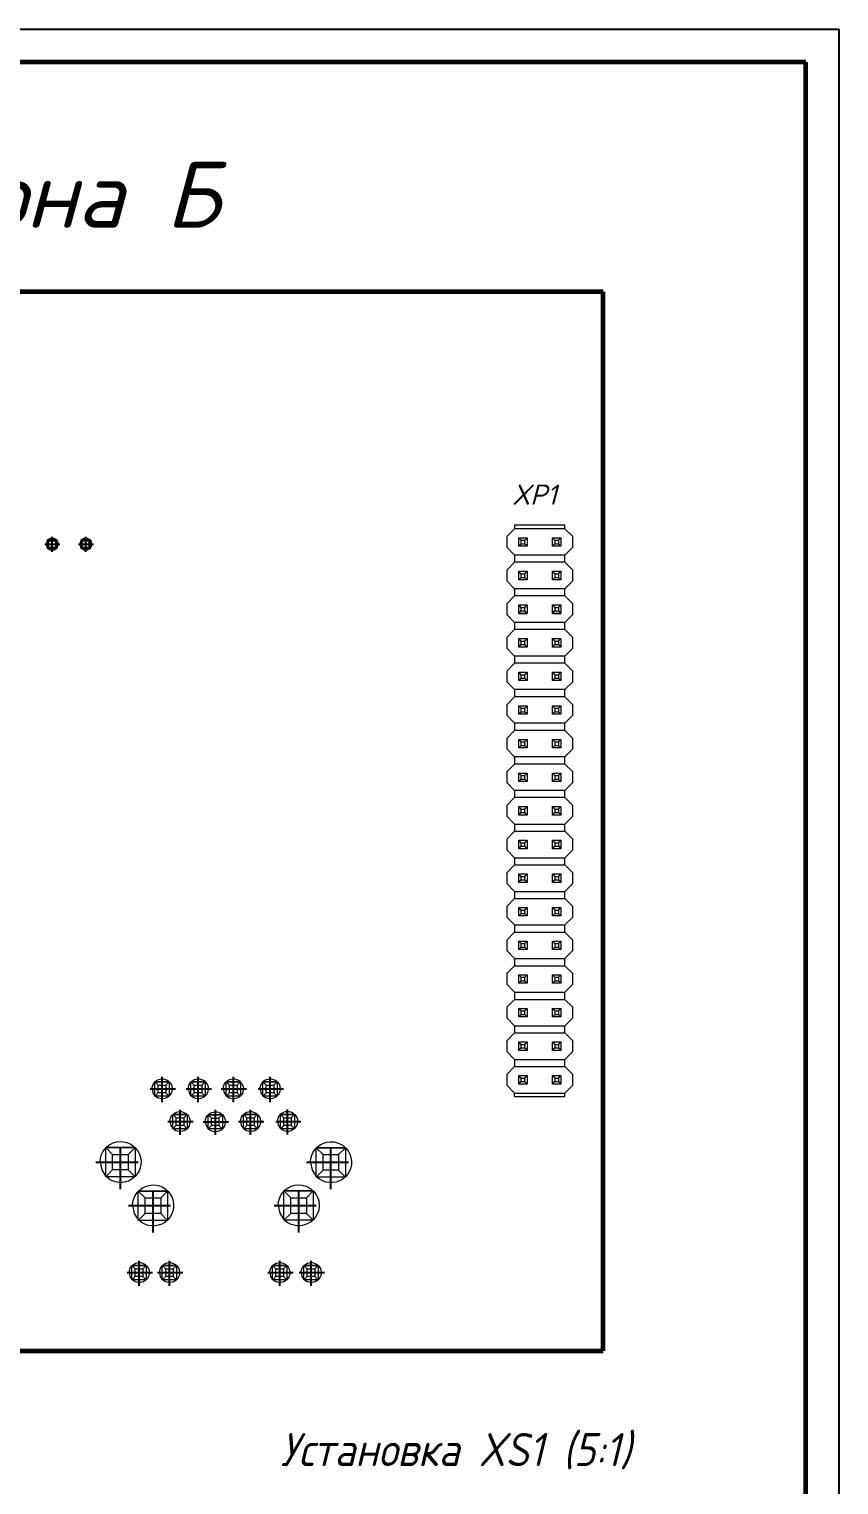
# Model space of a CAD drawing. Header units: millimetres. Extents: x 143 to 740, y 82 to 502.
# Drawn here: x 617.1 to 739.5, y 282.1 to 502 of the extents above; entities that cross this region are included whole.
import ezdxf

# ---------------------------------------------------------------- set-up
doc = ezdxf.new("R2010")
doc.units = ezdxf.units.MM
doc.header["$LTSCALE"] = 0.5
doc.linetypes.add('штрихпунктирная2', pattern=[12.7, 6.35, -3.175, 0, -3.175])
doc.layers.get('0').update_dxf_attribs({"lineweight": 60})
doc.layers.get('Defpoints').update_dxf_attribs({"color": 5})
doc.layers.add('TOP', color=1, linetype='Continuous', lineweight=60)
doc.layers.add('Осевая', color=7, linetype='штрихпунктирная2')
doc.styles.add('MyStyle', font='isocpeur.ttf', dxfattribs={"oblique": 15})
doc.styles.get("Standard").update_dxf_attribs({"font": 'isocpeui.ttf', "width": 0.9})

# ---------------------------------------------------------------- blocks, each defined once
blk = doc.blocks.new('CON__HR911105A_4')
at = {"color": 7, "linetype": 'Continuous', "lineweight": 15}
for p, q in [((-1.25, 5.54), (-1, 5.29)), ((-1.25, 5.54), (-1.25, 4.46)), ((-0.17, 5.54), (-1.25, 5.54)), ((-0.17, 5.54), (-0.43, 5.29)), ((-0.17, 4.46), (-0.17, 5.54)), ((1.04, 5.54), (1.3, 5.29)), ((1.04, 5.54), (1.04, 4.46)), ((2.12, 5.54), (1.04, 5.54)), ((2.12, 5.54), (1.87, 5.29)), ((2.12, 4.46), (2.12, 5.54)), ((9.38, 5.54), (9.63, 5.29)), ((9.38, 5.54), (9.38, 4.46)), ((10.45, 5.54), (9.38, 5.54)), ((10.45, 5.54), (10.2, 5.29)), ((10.45, 4.46), (10.45, 5.54)), ((11.74, 5.54), (11.99, 5.29)), ((11.74, 5.54), (11.74, 4.46)), ((12.82, 5.54), (11.74, 5.54)), ((12.82, 5.54), (12.57, 5.29)), ((12.82, 4.46), (12.82, 5.54)), ((-1, 4.72), (-1.25, 4.46)), ((-1.25, 4.46), (-0.17, 4.46)), ((-0.17, 4.46), (-1.25, 4.46)), ((-1, 5.29), (-1, 4.72)), ((-0.43, 5.29), (-1, 5.29)), ((-1, 4.72), (-0.43, 4.72)), ((-0.43, 4.72), (-0.43, 5.29)), ((-0.43, 4.72), (-0.17, 4.46)), ((1.3, 4.72), (1.04, 4.46)), ((1.04, 4.46), (2.12, 4.46)), ((2.12, 4.46), (1.05, 4.46)), ((1.3, 5.29), (1.3, 4.72)), ((1.87, 5.29), (1.3, 5.29)), ((1.3, 4.72), (1.87, 4.72)), ((1.87, 4.72), (1.87, 5.29)), ((1.87, 4.72), (2.12, 4.46)), ((9.63, 4.72), (9.38, 4.46)), ((9.38, 4.46), (10.45, 4.46)), ((10.45, 4.46), (9.38, 4.46)), ((9.63, 5.29), (9.63, 4.72)), ((10.2, 5.29), (9.63, 5.29)), ((9.63, 4.72), (10.2, 4.72)), ((10.2, 4.72), (10.2, 5.29)), ((10.2, 4.72), (10.45, 4.46)), ((11.99, 4.72), (11.74, 4.46)), ((11.74, 4.46), (12.82, 4.46)), ((12.82, 4.46), (11.75, 4.46)), ((11.99, 5.29), (11.99, 4.72)), ((12.57, 5.29), (11.99, 5.29)), ((11.99, 4.72), (12.57, 4.72)), ((12.57, 4.72), (12.57, 5.29)), ((12.57, 4.72), (12.82, 4.46)), ((-0.78, 1.05), (-0.26, 0.53)), ((-0.78, 1.05), (-0.78, -1.16)), ((1.43, 1.05), (-0.78, 1.05)), ((-0.26, 0.53), (-0.26, -0.65)), ((0.92, 0.53), (-0.26, 0.53)), ((1.43, 1.05), (0.92, 0.53)), ((0.92, -0.65), (0.92, 0.53)), ((1.43, -1.16), (1.43, 1.05)), ((10.23, 1.03), (10.75, 0.52)), ((10.23, 1.03), (10.23, -1.18)), ((12.44, 1.03), (10.23, 1.03)), ((10.75, 0.52), (10.75, -0.66)), ((11.93, 0.52), (10.75, 0.52)), ((12.44, 1.03), (11.93, 0.52)), ((11.93, -0.66), (11.93, 0.52)), ((12.44, -1.18), (12.44, 1.03)), ((-0.26, -0.65), (-0.78, -1.16)), ((-0.26, -0.65), (0.92, -0.65)), ((0.92, -0.65), (1.43, -1.16)), ((10.75, -0.66), (10.23, -1.18)), ((10.75, -0.66), (11.93, -0.66)), ((11.93, -0.66), (12.44, -1.18)), ((-0.78, -1.16), (1.43, -1.16)), ((1.43, -1.16), (-0.77, -1.16)), ((10.23, -1.18), (12.44, -1.18)), ((12.44, -1.18), (10.24, -1.18)), ((-3.23, -2.24), (-2.71, -2.76)), ((-3.23, -2.24), (-3.23, -4.45)), ((-1.02, -2.24), (-3.23, -2.24)), ((-2.71, -2.76), (-2.71, -3.93)), ((-1.54, -2.76), (-2.71, -2.76)), ((-1.02, -2.24), (-1.54, -2.76)), ((-1.54, -3.93), (-1.54, -2.76)), ((-1.02, -4.45), (-1.02, -2.24)), ((12.67, -2.22), (13.19, -2.74)), ((12.67, -2.22), (12.67, -4.44)), ((14.88, -2.22), (12.67, -2.22)), ((13.19, -2.74), (13.19, -3.92)), ((14.36, -2.74), (13.19, -2.74)), ((14.88, -2.22), (14.36, -2.74)), ((14.36, -3.92), (14.36, -2.74)), ((14.88, -4.44), (14.88, -2.22)), ((-2.71, -3.93), (-3.23, -4.45)), ((-2.71, -3.93), (-1.54, -3.93)), ((-1.54, -3.93), (-1.02, -4.45)), ((13.19, -3.92), (12.67, -4.44)), ((13.19, -3.92), (14.36, -3.92)), ((14.36, -3.92), (14.88, -4.44)), ((-3.23, -4.45), (-1.02, -4.45)), ((-1.02, -4.45), (-3.22, -4.45)), ((12.67, -4.44), (14.88, -4.44)), ((14.88, -4.44), (12.68, -4.44)), ((1.83, -5.87), (2.08, -6.12)), ((1.83, -5.87), (1.83, -6.95)), ((2.91, -5.87), (1.83, -5.87)), ((2.08, -6.12), (2.08, -6.69)), ((2.66, -6.12), (2.08, -6.12)), ((2.91, -5.87), (2.66, -6.12)), ((2.66, -6.69), (2.66, -6.12)), ((2.91, -6.95), (2.91, -5.87)), ((4.5, -5.86), (4.75, -6.11)), ((4.5, -5.86), (4.5, -6.93)), ((5.58, -5.86), (4.5, -5.86)), ((4.75, -6.11), (4.75, -6.68)), ((5.32, -6.11), (4.75, -6.11)), ((5.58, -5.86), (5.32, -6.11)), ((5.32, -6.68), (5.32, -6.11)), ((5.58, -6.93), (5.58, -5.86)), ((7.17, -5.87), (7.42, -6.12)), ((7.17, -5.87), (7.17, -6.95)), ((8.24, -5.87), (7.17, -5.87)), ((7.42, -6.12), (7.42, -6.69)), ((7.99, -6.12), (7.42, -6.12)), ((8.24, -5.87), (7.99, -6.12)), ((7.99, -6.69), (7.99, -6.12)), ((8.24, -6.95), (8.24, -5.87)), ((9.97, -5.88), (10.22, -6.13)), ((9.97, -5.88), (9.97, -6.96)), ((11.04, -5.88), (9.97, -5.88)), ((10.22, -6.13), (10.22, -6.71)), ((10.79, -6.13), (10.22, -6.13)), ((11.04, -5.88), (10.79, -6.13)), ((10.79, -6.71), (10.79, -6.13)), ((11.04, -6.96), (11.04, -5.88)), ((2.08, -6.69), (1.83, -6.95)), ((1.83, -6.95), (2.91, -6.95)), ((2.91, -6.95), (1.84, -6.95)), ((2.08, -6.69), (2.66, -6.69)), ((2.66, -6.69), (2.91, -6.95)), ((4.75, -6.68), (4.5, -6.93)), ((4.5, -6.93), (5.58, -6.93)), ((5.58, -6.93), (4.51, -6.93)), ((4.75, -6.68), (5.32, -6.68)), ((5.32, -6.68), (5.58, -6.93)), ((7.42, -6.69), (7.17, -6.95)), ((7.17, -6.95), (8.24, -6.95)), ((8.24, -6.95), (7.17, -6.95)), ((7.42, -6.69), (7.99, -6.69)), ((7.99, -6.69), (8.24, -6.95)), ((10.22, -6.71), (9.97, -6.96)), ((9.97, -6.96), (11.04, -6.96)), ((11.04, -6.96), (9.97, -6.96)), ((10.22, -6.71), (10.79, -6.71)), ((10.79, -6.71), (11.04, -6.96)), ((0.48, -8.34), (0.73, -8.6)), ((0.48, -8.34), (0.48, -9.42)), ((1.56, -8.34), (0.48, -8.34)), ((0.73, -8.6), (0.73, -9.17)), ((1.31, -8.6), (0.73, -8.6)), ((1.56, -8.34), (1.31, -8.6)), ((1.31, -9.17), (1.31, -8.6)), ((1.56, -9.42), (1.56, -8.34)), ((3.21, -8.34), (3.46, -8.6)), ((3.21, -8.34), (3.21, -9.42)), ((4.29, -8.34), (3.21, -8.34)), ((3.46, -8.6), (3.46, -9.17)), ((4.03, -8.6), (3.46, -8.6)), ((4.29, -8.34), (4.03, -8.6)), ((4.03, -9.17), (4.03, -8.6)), ((4.29, -9.42), (4.29, -8.34)), ((5.86, -8.34), (6.12, -8.6)), ((5.86, -8.34), (5.86, -9.42)), ((6.94, -8.34), (5.86, -8.34)), ((6.12, -8.6), (6.12, -9.17)), ((6.69, -8.6), (6.12, -8.6)), ((6.94, -8.34), (6.69, -8.6)), ((6.69, -9.17), (6.69, -8.6)), ((6.94, -9.42), (6.94, -8.34)), ((8.64, -8.34), (8.89, -8.6)), ((8.64, -8.34), (8.64, -9.42)), ((9.72, -8.34), (8.64, -8.34)), ((8.89, -8.6), (8.89, -9.17)), ((9.46, -8.6), (8.89, -8.6)), ((9.72, -8.34), (9.46, -8.6)), ((9.46, -9.17), (9.46, -8.6)), ((9.72, -9.42), (9.72, -8.34)), ((0.73, -9.17), (0.48, -9.42)), ((0.48, -9.42), (1.56, -9.42)), ((1.56, -9.42), (0.49, -9.42)), ((0.73, -9.17), (1.31, -9.17)), ((1.31, -9.17), (1.56, -9.42)), ((3.46, -9.17), (3.21, -9.42)), ((3.21, -9.42), (4.29, -9.42)), ((4.29, -9.42), (3.21, -9.42)), ((3.46, -9.17), (4.03, -9.17)), ((4.03, -9.17), (4.29, -9.42)), ((6.12, -9.17), (5.86, -9.42)), ((5.86, -9.42), (6.94, -9.42)), ((6.94, -9.42), (5.87, -9.42)), ((6.12, -9.17), (6.69, -9.17)), ((6.69, -9.17), (6.94, -9.42)), ((8.89, -9.17), (8.64, -9.42)), ((8.64, -9.42), (9.72, -9.42)), ((9.72, -9.42), (8.65, -9.42)), ((8.89, -9.17), (9.46, -9.17)), ((9.46, -9.17), (9.72, -9.42))]:
    blk.add_line(p, q, dxfattribs=at)
at = {"color": 7, "linetype": 'Continuous', "lineweight": 15, "flags": 128}
for points in [[(-1.46, 4.99), (-1.4, 5.28), (-1.25, 5.52)], [(0.83, 4.99), (0.89, 5.28), (1.04, 5.52)], [(9.16, 4.99), (9.22, 5.28), (9.38, 5.52)], [(11.53, 4.99), (11.59, 5.28), (11.74, 5.52)], [(-1.21, -0.08), (-1.09, 0.52), (-0.78, 1)], [(9.8, -0.09), (9.92, 0.51), (10.23, 0.99)], [(-3.66, -3.36), (-3.54, -2.77), (-3.23, -2.28)], [(12.24, -3.35), (12.36, -2.75), (12.67, -2.27)], [(1.62, -6.42), (1.68, -6.13), (1.83, -5.89)], [(4.29, -6.4), (4.35, -6.11), (4.5, -5.88)], [(6.96, -6.42), (7.01, -6.13), (7.17, -5.89)], [(9.76, -6.43), (9.81, -6.14), (9.97, -5.9)], [(0.27, -8.89), (0.33, -8.6), (0.48, -8.37)], [(3, -8.89), (3.06, -8.6), (3.21, -8.37)], [(5.65, -8.89), (5.71, -8.6), (5.86, -8.37)], [(8.43, -8.89), (8.49, -8.6), (8.64, -8.37)]]:
    blk.add_lwpolyline(points, dxfattribs=at)
at = {"color": 7, "linetype": 'Continuous', "lineweight": 15}
for centre, radius in [((-0.7, 4.99), 0.757), ((1.59, 4.99), 0.757), ((9.92, 4.99), 0.757), ((12.29, 4.99), 0.757), ((0.35, -0.08), 1.55), ((11.35, -0.09), 1.55), ((-2.11, -3.36), 1.55), ((13.79, -3.35), 1.55), ((2.38, -6.42), 0.757), ((5.05, -6.4), 0.757), ((7.71, -6.42), 0.757), ((10.51, -6.43), 0.757), ((1.03, -8.89), 0.757), ((3.76, -8.89), 0.757), ((6.41, -8.89), 0.757), ((9.19, -8.89), 0.757)]:
    blk.add_arc(centre, radius, 180, 133.7447, dxfattribs=at)
at = {"layer": 'Осевая'}
for p, q in [((-0.7, 5.99), (-0.7, 4.1)), ((1.59, 5.99), (1.59, 4.1)), ((9.92, 5.99), (9.92, 4.1)), ((12.29, 5.99), (12.29, 4.1)), ((-1.61, 4.99), (0.3, 4.99)), ((0.68, 4.99), (2.59, 4.99)), ((9.02, 4.99), (10.92, 4.99)), ((11.38, 4.99), (13.29, 4.99)), ((0.35, 1.97), (0.35, -1.91)), ((11.35, 1.96), (11.35, -1.93)), ((-1.52, -0.08), (2.4, -0.08)), ((9.49, -0.09), (13.41, -0.09)), ((-2.11, -1.31), (-2.11, -5.2)), ((13.79, -1.3), (13.79, -5.19)), ((-3.97, -3.36), (-0.05, -3.36)), ((11.93, -3.35), (15.85, -3.35)), ((2.38, -5.42), (2.38, -7.31)), ((5.05, -5.41), (5.05, -7.3)), ((7.71, -5.42), (7.71, -7.31)), ((10.51, -5.43), (10.51, -7.32)), ((1.47, -6.42), (3.38, -6.42)), ((4.14, -6.4), (6.05, -6.4)), ((6.81, -6.42), (8.72, -6.42)), ((9.61, -6.43), (11.52, -6.43)), ((1.03, -7.89), (1.03, -9.79)), ((3.76, -7.89), (3.76, -9.79)), ((6.41, -7.89), (6.41, -9.79)), ((9.19, -7.89), (9.19, -9.79)), ((0.12, -8.89), (2.03, -8.89)), ((2.85, -8.89), (4.76, -8.89)), ((5.5, -8.89), (7.41, -8.89)), ((8.28, -8.89), (10.19, -8.89))]:
    blk.add_line(p, q, dxfattribs=at)

msp = doc.modelspace()

# ---------------------------------------------------------------- linework, layer by layer
for p, q in [((734.51, 497.05), (162.51, 497.05)), ((734.51, 87.05), (734.51, 497.05))]:
    msp.add_line(p, q)
at = {"color": 7, "linetype": 'Continuous'}
for p, q in [((703.9, 462.33), (503.9, 462.33)), ((703.9, 302.33), (703.9, 462.33)), ((503.9, 302.33), (703.9, 302.33))]:
    msp.add_line(p, q, dxfattribs=at)
at = {"color": 7, "linetype": 'Continuous', "lineweight": 15}
for p, q in [((690.5, 427.09), (690.5, 426.55)), ((698.1, 427.09), (690.5, 427.09)), ((698.1, 426.55), (698.1, 427.09)), ((619.88, 424.93), (621.28, 424.93)), ((620.08, 424.73), (619.88, 424.93)), ((619.88, 423.53), (619.88, 424.93)), ((620.08, 424.73), (621.08, 424.73)), ((620.08, 423.73), (620.08, 424.73)), ((621.28, 424.93), (621.08, 424.73)), ((621.08, 424.73), (621.08, 423.73)), ((621.28, 424.93), (621.28, 423.53)), ((621.28, 423.67), (621.28, 424.8)), ((624.96, 424.93), (626.36, 424.93)), ((625.16, 424.73), (624.96, 424.93)), ((624.96, 423.53), (624.96, 424.93)), ((625.16, 424.73), (626.16, 424.73)), ((625.16, 423.73), (625.16, 424.73)), ((626.36, 424.93), (626.16, 424.73)), ((626.16, 424.73), (626.16, 423.73)), ((626.36, 424.93), (626.36, 423.53)), ((626.36, 423.67), (626.36, 424.8)), ((690.5, 426.55), (689.3, 425.35)), ((689.3, 425.35), (689.3, 423.75)), ((698.1, 426.55), (690.5, 426.55)), ((691.12, 423.91), (691.12, 425.19)), ((691.5, 424.81), (691.12, 425.19)), ((691.12, 425.19), (692.4, 425.19)), ((691.5, 424.28), (691.5, 424.81)), ((691.5, 424.81), (692.03, 424.81)), ((692.03, 424.81), (692.4, 425.19)), ((692.03, 424.28), (692.03, 424.81)), ((692.4, 425.19), (692.4, 423.91)), ((696.2, 423.91), (696.2, 425.19)), ((696.2, 425.19), (696.58, 424.81)), ((696.2, 425.19), (697.48, 425.19)), ((696.58, 424.81), (696.58, 424.28)), ((696.58, 424.81), (697.11, 424.81)), ((697.11, 424.81), (697.48, 425.19)), ((697.11, 424.81), (697.11, 424.28)), ((697.48, 425.19), (697.48, 423.91)), ((699.3, 425.35), (698.1, 426.55)), ((699.3, 423.75), (699.3, 425.35)), ((620.08, 423.73), (619.88, 423.53)), ((621.28, 423.53), (619.88, 423.53)), ((621.08, 423.73), (620.08, 423.73)), ((621.28, 423.53), (621.08, 423.73)), ((625.16, 423.73), (624.96, 423.53)), ((626.36, 423.53), (624.96, 423.53)), ((626.16, 423.73), (625.16, 423.73)), ((626.36, 423.53), (626.16, 423.73)), ((689.3, 423.75), (690.5, 422.55)), ((698.1, 422.55), (690.5, 422.55)), ((690.5, 422.55), (690.5, 421.47)), ((691.12, 423.91), (691.5, 424.28)), ((692.4, 423.91), (691.12, 423.91)), ((691.5, 424.28), (692.03, 424.28)), ((692.4, 423.91), (692.03, 424.28)), ((696.2, 423.91), (696.58, 424.28)), ((697.48, 423.91), (696.2, 423.91)), ((696.58, 424.28), (697.11, 424.28)), ((697.11, 424.28), (697.48, 423.91)), ((698.1, 422.55), (699.3, 423.75)), ((698.1, 421.47), (698.1, 422.55)), ((690.5, 421.47), (689.3, 420.27)), ((689.3, 420.27), (689.3, 418.67)), ((698.1, 421.47), (690.5, 421.47)), ((699.3, 420.27), (698.1, 421.47)), ((699.3, 418.67), (699.3, 420.27)), ((689.3, 418.67), (690.5, 417.47)), ((691.12, 418.83), (691.12, 420.11)), ((691.5, 419.73), (691.12, 420.11)), ((691.12, 420.11), (692.4, 420.11)), ((691.12, 418.83), (691.5, 419.2)), ((692.4, 418.83), (691.12, 418.83)), ((691.5, 419.2), (691.5, 419.73)), ((691.5, 419.73), (692.03, 419.73)), ((691.5, 419.2), (692.03, 419.2)), ((692.03, 419.73), (692.4, 420.11)), ((692.03, 419.2), (692.03, 419.73)), ((692.4, 418.83), (692.03, 419.2)), ((692.4, 420.11), (692.4, 418.83)), ((696.2, 418.83), (696.2, 420.11)), ((696.2, 420.11), (696.58, 419.73)), ((696.2, 420.11), (697.48, 420.11)), ((696.2, 418.83), (696.58, 419.2)), ((697.48, 418.83), (696.2, 418.83)), ((696.58, 419.73), (696.58, 419.2)), ((696.58, 419.73), (697.11, 419.73)), ((696.58, 419.2), (697.11, 419.2)), ((697.11, 419.73), (697.48, 420.11)), ((697.11, 419.73), (697.11, 419.2)), ((697.11, 419.2), (697.48, 418.83)), ((697.48, 420.11), (697.48, 418.83)), ((698.1, 417.47), (699.3, 418.67)), ((690.5, 416.39), (689.3, 415.19)), ((698.1, 417.47), (690.5, 417.47)), ((690.5, 417.47), (690.5, 416.39)), ((698.1, 416.39), (690.5, 416.39)), ((698.1, 416.39), (698.1, 417.47)), ((699.3, 415.19), (698.1, 416.39)), ((689.3, 415.19), (689.3, 413.59)), ((691.12, 413.75), (691.12, 415.03)), ((691.5, 414.65), (691.12, 415.03)), ((691.12, 415.03), (692.4, 415.03)), ((691.12, 413.75), (691.5, 414.12)), ((692.4, 413.75), (691.12, 413.75)), ((691.12, 413.75), (692.4, 413.75)), ((691.5, 414.12), (691.5, 414.65)), ((691.5, 414.65), (692.03, 414.65)), ((691.5, 414.12), (692.03, 414.12)), ((692.03, 414.65), (692.4, 415.03)), ((692.03, 414.12), (692.03, 414.65)), ((692.4, 413.75), (692.03, 414.12)), ((692.4, 415.03), (692.4, 413.75)), ((696.2, 413.75), (696.2, 415.03)), ((696.2, 415.03), (696.58, 414.65)), ((696.2, 415.03), (697.48, 415.03)), ((696.2, 413.75), (696.58, 414.12)), ((697.48, 413.75), (696.2, 413.75)), ((696.2, 413.75), (697.48, 413.75)), ((696.58, 414.65), (696.58, 414.12)), ((696.58, 414.65), (697.11, 414.65)), ((696.58, 414.12), (697.11, 414.12)), ((697.11, 414.65), (697.48, 415.03)), ((697.11, 414.65), (697.11, 414.12)), ((697.11, 414.12), (697.48, 413.75)), ((697.48, 415.03), (697.48, 413.75)), ((699.3, 413.59), (699.3, 415.19)), ((689.3, 413.59), (690.5, 412.39)), ((698.1, 412.39), (690.5, 412.39)), ((690.5, 412.39), (690.5, 411.31)), ((698.1, 412.39), (699.3, 413.59)), ((698.1, 411.31), (698.1, 412.39)), ((690.5, 411.31), (689.3, 410.11)), ((689.3, 410.11), (689.3, 408.51)), ((698.1, 411.31), (690.5, 411.31)), ((691.12, 408.67), (691.12, 409.95)), ((691.5, 409.57), (691.12, 409.95)), ((691.12, 409.95), (692.4, 409.95)), ((691.5, 409.04), (691.5, 409.57)), ((691.5, 409.57), (692.03, 409.57)), ((692.03, 409.57), (692.4, 409.95)), ((692.03, 409.04), (692.03, 409.57)), ((692.4, 409.95), (692.4, 408.67)), ((696.2, 408.67), (696.2, 409.95)), ((696.2, 409.95), (696.58, 409.57)), ((696.2, 409.95), (697.48, 409.95)), ((696.58, 409.57), (696.58, 409.04)), ((696.58, 409.57), (697.11, 409.57)), ((697.11, 409.57), (697.48, 409.95)), ((697.11, 409.57), (697.11, 409.04)), ((697.48, 409.95), (697.48, 408.67)), ((699.3, 410.11), (698.1, 411.31)), ((699.3, 408.51), (699.3, 410.11)), ((689.3, 408.51), (690.5, 407.31)), ((698.1, 407.31), (690.5, 407.31)), ((690.5, 407.31), (690.5, 406.23)), ((691.12, 408.67), (691.5, 409.04)), ((692.4, 408.67), (691.12, 408.67)), ((691.5, 409.04), (692.03, 409.04)), ((692.4, 408.67), (692.03, 409.04)), ((696.2, 408.67), (696.58, 409.04)), ((697.48, 408.67), (696.2, 408.67)), ((696.58, 409.04), (697.11, 409.04)), ((697.11, 409.04), (697.48, 408.67)), ((698.1, 407.31), (699.3, 408.51)), ((698.1, 406.23), (698.1, 407.31)), ((690.5, 406.23), (689.3, 405.03)), ((689.3, 405.03), (689.3, 403.43)), ((698.1, 406.23), (690.5, 406.23)), ((691.12, 403.59), (691.12, 404.87)), ((691.5, 404.49), (691.12, 404.87)), ((691.12, 404.87), (692.4, 404.87)), ((692.03, 404.49), (692.4, 404.87)), ((692.4, 404.87), (692.4, 403.59)), ((696.2, 403.59), (696.2, 404.87)), ((696.2, 404.87), (696.58, 404.49)), ((696.2, 404.87), (697.48, 404.87)), ((697.11, 404.49), (697.48, 404.87)), ((697.48, 404.87), (697.48, 403.59)), ((699.3, 405.03), (698.1, 406.23)), ((699.3, 403.43), (699.3, 405.03)), ((689.3, 403.43), (690.5, 402.23)), ((691.12, 403.59), (691.5, 403.96)), ((692.4, 403.59), (691.12, 403.59)), ((691.5, 403.96), (691.5, 404.49)), ((691.5, 404.49), (692.03, 404.49)), ((691.5, 403.96), (692.03, 403.96)), ((692.03, 403.96), (692.03, 404.49)), ((692.4, 403.59), (692.03, 403.96)), ((696.2, 403.59), (696.58, 403.96)), ((697.48, 403.59), (696.2, 403.59)), ((696.58, 404.49), (696.58, 403.96)), ((696.58, 404.49), (697.11, 404.49)), ((696.58, 403.96), (697.11, 403.96)), ((697.11, 404.49), (697.11, 403.96)), ((697.11, 403.96), (697.48, 403.59)), ((698.1, 402.23), (699.3, 403.43)), ((690.5, 401.15), (689.3, 399.95)), ((698.1, 402.23), (690.5, 402.23)), ((690.5, 402.23), (690.5, 401.15)), ((698.1, 401.15), (690.5, 401.15)), ((698.1, 401.15), (698.1, 402.23)), ((699.3, 399.95), (698.1, 401.15)), ((689.3, 399.95), (689.3, 398.35)), ((689.3, 398.35), (690.5, 397.15)), ((691.12, 398.51), (691.12, 399.79)), ((691.5, 399.41), (691.12, 399.79)), ((691.12, 399.79), (692.4, 399.79)), ((691.12, 398.51), (691.5, 398.88)), ((692.4, 398.51), (691.12, 398.51)), ((691.5, 398.88), (691.5, 399.41)), ((691.5, 399.41), (692.03, 399.41)), ((691.5, 398.88), (692.03, 398.88)), ((692.03, 399.41), (692.4, 399.79)), ((692.03, 398.88), (692.03, 399.41)), ((692.4, 398.51), (692.03, 398.88)), ((692.4, 399.79), (692.4, 398.51)), ((696.2, 398.51), (696.2, 399.79)), ((696.2, 399.79), (696.58, 399.41)), ((696.2, 399.79), (697.48, 399.79)), ((696.2, 398.51), (696.58, 398.88)), ((697.48, 398.51), (696.2, 398.51)), ((696.58, 399.41), (696.58, 398.88)), ((696.58, 399.41), (697.11, 399.41)), ((696.58, 398.88), (697.11, 398.88)), ((697.11, 399.41), (697.48, 399.79)), ((697.11, 399.41), (697.11, 398.88)), ((697.11, 398.88), (697.48, 398.51)), ((697.48, 399.79), (697.48, 398.51)), ((698.1, 397.15), (699.3, 398.35)), ((699.3, 398.35), (699.3, 399.95)), ((690.5, 396.07), (689.3, 394.87)), ((698.1, 397.15), (690.5, 397.15)), ((690.5, 397.15), (690.5, 396.07)), ((698.1, 396.07), (690.5, 396.07)), ((698.1, 396.07), (698.1, 397.15)), ((699.3, 394.87), (698.1, 396.07)), ((689.3, 394.87), (689.3, 393.27)), ((691.12, 393.43), (691.12, 394.71)), ((691.5, 394.33), (691.12, 394.71)), ((691.12, 394.71), (692.4, 394.71)), ((691.12, 393.43), (691.5, 393.8)), ((691.5, 393.8), (691.5, 394.33)), ((691.5, 394.33), (692.03, 394.33)), ((691.5, 393.8), (692.03, 393.8)), ((692.03, 394.33), (692.4, 394.71)), ((692.03, 393.8), (692.03, 394.33)), ((692.4, 393.43), (692.03, 393.8)), ((692.4, 394.71), (692.4, 393.43)), ((696.2, 393.43), (696.2, 394.71)), ((696.2, 394.71), (696.58, 394.33)), ((696.2, 394.71), (697.48, 394.71)), ((696.2, 393.43), (696.58, 393.8)), ((696.58, 394.33), (696.58, 393.8)), ((696.58, 394.33), (697.11, 394.33)), ((696.58, 393.8), (697.11, 393.8)), ((697.11, 394.33), (697.48, 394.71)), ((697.11, 394.33), (697.11, 393.8)), ((697.11, 393.8), (697.48, 393.43)), ((697.48, 394.71), (697.48, 393.43)), ((699.3, 393.27), (699.3, 394.87)), ((689.3, 393.27), (690.5, 392.07)), ((698.1, 392.07), (690.5, 392.07)), ((690.5, 392.07), (690.5, 390.99)), ((692.4, 393.43), (691.12, 393.43)), ((697.48, 393.43), (696.2, 393.43)), ((698.1, 392.07), (699.3, 393.27)), ((698.1, 390.99), (698.1, 392.07)), ((690.5, 390.99), (689.3, 389.79)), ((689.3, 389.79), (689.3, 388.19)), ((698.1, 390.99), (690.5, 390.99)), ((691.12, 388.35), (691.12, 389.63)), ((691.5, 389.25), (691.12, 389.63)), ((691.12, 389.63), (692.4, 389.63)), ((692.03, 389.25), (692.4, 389.63)), ((692.4, 389.63), (692.4, 388.35)), ((696.2, 388.35), (696.2, 389.63)), ((696.2, 389.63), (696.58, 389.25)), ((696.2, 389.63), (697.48, 389.63)), ((697.11, 389.25), (697.48, 389.63)), ((697.48, 389.63), (697.48, 388.35)), ((699.3, 389.79), (698.1, 390.99)), ((699.3, 388.19), (699.3, 389.79)), ((689.3, 388.19), (690.5, 386.99)), ((691.12, 388.35), (691.5, 388.72)), ((692.4, 388.35), (691.12, 388.35)), ((691.5, 388.72), (691.5, 389.25)), ((691.5, 389.25), (692.03, 389.25)), ((691.5, 388.72), (692.03, 388.72)), ((692.03, 388.72), (692.03, 389.25)), ((692.4, 388.35), (692.03, 388.72)), ((696.2, 388.35), (696.58, 388.72)), ((697.48, 388.35), (696.2, 388.35)), ((696.58, 389.25), (696.58, 388.72)), ((696.58, 389.25), (697.11, 389.25)), ((696.58, 388.72), (697.11, 388.72)), ((697.11, 389.25), (697.11, 388.72)), ((697.11, 388.72), (697.48, 388.35)), ((698.1, 386.99), (699.3, 388.19)), ((689.3, 384.71), (690.5, 385.91)), ((698.1, 386.99), (690.5, 386.99)), ((690.5, 386.99), (690.5, 385.91)), ((698.1, 385.91), (690.5, 385.91)), ((698.1, 385.91), (698.1, 386.99)), ((698.1, 385.91), (699.3, 384.71)), ((689.3, 384.71), (689.3, 383.11)), ((690.5, 381.91), (689.3, 383.11)), ((691.12, 383.27), (691.12, 384.55)), ((691.5, 384.17), (691.12, 384.55)), ((691.12, 384.55), (692.4, 384.55)), ((691.12, 383.27), (691.5, 383.64)), ((692.4, 383.27), (691.12, 383.27)), ((691.5, 383.64), (691.5, 384.17)), ((691.5, 384.17), (692.03, 384.17)), ((691.5, 383.64), (692.03, 383.64)), ((692.03, 384.17), (692.4, 384.55)), ((692.03, 383.64), (692.03, 384.17)), ((692.4, 383.27), (692.03, 383.64)), ((692.4, 384.55), (692.4, 383.27)), ((696.2, 383.27), (696.2, 384.55)), ((696.2, 384.55), (696.58, 384.17)), ((696.2, 384.55), (697.48, 384.55)), ((696.2, 383.27), (696.58, 383.64)), ((697.48, 383.27), (696.2, 383.27)), ((696.58, 384.17), (696.58, 383.64)), ((696.58, 384.17), (697.11, 384.17)), ((696.58, 383.64), (697.11, 383.64)), ((697.11, 384.17), (697.48, 384.55)), ((697.11, 384.17), (697.11, 383.64)), ((697.11, 383.64), (697.48, 383.27)), ((697.48, 384.55), (697.48, 383.27)), ((698.1, 381.91), (699.3, 383.11)), ((699.3, 383.11), (699.3, 384.71)), ((690.5, 380.83), (689.3, 379.63)), ((690.5, 381.91), (698.1, 381.91)), ((690.5, 381.91), (690.5, 380.83)), ((690.5, 380.83), (698.1, 380.83)), ((698.1, 380.83), (698.1, 381.91)), ((699.3, 379.63), (698.1, 380.83)), ((689.3, 379.63), (689.3, 378.03)), ((691.12, 378.19), (691.12, 379.47)), ((691.5, 379.09), (691.12, 379.47)), ((691.12, 379.47), (692.4, 379.47)), ((691.12, 378.19), (691.5, 378.56)), ((691.5, 378.56), (691.5, 379.09)), ((691.5, 379.09), (692.03, 379.09)), ((691.5, 378.56), (692.03, 378.56)), ((692.03, 379.09), (692.4, 379.47)), ((692.03, 378.56), (692.03, 379.09)), ((692.4, 378.19), (692.03, 378.56)), ((692.4, 379.47), (692.4, 378.19)), ((696.2, 378.19), (696.2, 379.47)), ((696.2, 379.47), (696.58, 379.09)), ((696.2, 379.47), (697.48, 379.47)), ((696.2, 378.19), (696.58, 378.56)), ((696.58, 379.09), (696.58, 378.56)), ((696.58, 379.09), (697.11, 379.09)), ((696.58, 378.56), (697.11, 378.56)), ((697.11, 379.09), (697.48, 379.47)), ((697.11, 379.09), (697.11, 378.56)), ((697.11, 378.56), (697.48, 378.19)), ((697.48, 379.47), (697.48, 378.19)), ((699.3, 378.03), (699.3, 379.63)), ((689.3, 378.03), (690.5, 376.83)), ((690.5, 376.83), (698.1, 376.83)), ((690.5, 376.83), (690.5, 375.75)), ((692.4, 378.19), (691.12, 378.19)), ((697.48, 378.19), (696.2, 378.19)), ((698.1, 376.83), (699.3, 378.03)), ((698.1, 375.75), (698.1, 376.83)), ((690.5, 375.75), (689.3, 374.55)), ((689.3, 374.55), (689.3, 372.95)), ((690.5, 375.75), (698.1, 375.75)), ((691.12, 373.11), (691.12, 374.39)), ((691.5, 374.01), (691.12, 374.39)), ((691.12, 374.39), (692.4, 374.39)), ((691.5, 373.48), (691.5, 374.01)), ((691.5, 374.01), (692.03, 374.01)), ((692.03, 374.01), (692.4, 374.39)), ((692.03, 373.48), (692.03, 374.01)), ((692.4, 374.39), (692.4, 373.11)), ((696.2, 373.11), (696.2, 374.39)), ((696.2, 374.39), (696.58, 374.01)), ((696.2, 374.39), (697.48, 374.39)), ((696.58, 374.01), (696.58, 373.48)), ((696.58, 374.01), (697.11, 374.01)), ((697.11, 374.01), (697.48, 374.39)), ((697.11, 374.01), (697.11, 373.48)), ((697.48, 374.39), (697.48, 373.11)), ((699.3, 374.55), (698.1, 375.75)), ((699.3, 372.95), (699.3, 374.55)), ((690.5, 371.75), (689.3, 372.95)), ((691.12, 373.11), (691.5, 373.48)), ((692.4, 373.11), (691.12, 373.11)), ((691.5, 373.48), (692.03, 373.48)), ((692.4, 373.11), (692.03, 373.48)), ((696.2, 373.11), (696.58, 373.48)), ((697.48, 373.11), (696.2, 373.11)), ((696.58, 373.48), (697.11, 373.48)), ((697.11, 373.48), (697.48, 373.11)), ((698.1, 371.75), (699.3, 372.95)), ((690.5, 370.67), (689.3, 369.47)), ((690.5, 371.75), (698.1, 371.75)), ((690.5, 371.75), (690.5, 370.67)), ((690.5, 370.67), (698.1, 370.67)), ((698.1, 370.67), (698.1, 371.75)), ((699.3, 369.47), (698.1, 370.67)), ((689.3, 369.47), (689.3, 367.87)), ((689.3, 367.87), (690.5, 366.67)), ((691.12, 368.03), (691.12, 369.31)), ((691.5, 368.93), (691.12, 369.31)), ((691.12, 369.31), (692.4, 369.31)), ((691.12, 368.03), (691.5, 368.4)), ((692.4, 368.03), (691.12, 368.03)), ((691.5, 368.4), (691.5, 368.93)), ((691.5, 368.93), (692.03, 368.93)), ((691.5, 368.4), (692.03, 368.4)), ((692.03, 368.93), (692.4, 369.31)), ((692.03, 368.4), (692.03, 368.93)), ((692.4, 368.03), (692.03, 368.4)), ((692.4, 369.31), (692.4, 368.03)), ((696.2, 368.03), (696.2, 369.31)), ((696.2, 369.31), (696.58, 368.93)), ((696.2, 369.31), (697.48, 369.31)), ((696.2, 368.03), (696.58, 368.4)), ((697.48, 368.03), (696.2, 368.03)), ((696.58, 368.93), (696.58, 368.4)), ((696.58, 368.93), (697.11, 368.93)), ((696.58, 368.4), (697.11, 368.4)), ((697.11, 368.93), (697.48, 369.31)), ((697.11, 368.93), (697.11, 368.4)), ((697.11, 368.4), (697.48, 368.03)), ((697.48, 369.31), (697.48, 368.03)), ((698.1, 366.67), (699.3, 367.87)), ((699.3, 367.87), (699.3, 369.47)), ((690.5, 365.59), (689.3, 364.39)), ((690.5, 366.67), (698.1, 366.67)), ((690.5, 366.67), (690.5, 365.59)), ((690.5, 365.59), (698.1, 365.59)), ((698.1, 365.59), (698.1, 366.67)), ((699.3, 364.39), (698.1, 365.59)), ((689.3, 364.39), (689.3, 362.79)), ((691.12, 362.95), (691.12, 364.23)), ((691.5, 363.85), (691.12, 364.23)), ((691.12, 364.23), (692.4, 364.23)), ((691.12, 362.95), (691.5, 363.32)), ((691.5, 363.32), (691.5, 363.85)), ((691.5, 363.85), (692.03, 363.85)), ((691.5, 363.32), (692.03, 363.32)), ((692.03, 363.85), (692.4, 364.23)), ((692.03, 363.32), (692.03, 363.85)), ((692.4, 362.95), (692.03, 363.32)), ((692.4, 364.23), (692.4, 362.95)), ((696.2, 362.95), (696.2, 364.23)), ((696.2, 364.23), (696.58, 363.85)), ((696.2, 364.23), (697.48, 364.23)), ((696.2, 362.95), (696.58, 363.32)), ((696.58, 363.85), (696.58, 363.32)), ((696.58, 363.85), (697.11, 363.85)), ((696.58, 363.32), (697.11, 363.32)), ((697.11, 363.85), (697.48, 364.23)), ((697.11, 363.85), (697.11, 363.32)), ((697.11, 363.32), (697.48, 362.95)), ((697.48, 364.23), (697.48, 362.95)), ((699.3, 362.79), (699.3, 364.39)), ((689.3, 362.79), (690.5, 361.59)), ((690.5, 361.59), (698.1, 361.59)), ((690.5, 361.59), (690.5, 360.51)), ((692.4, 362.95), (691.12, 362.95)), ((697.48, 362.95), (696.2, 362.95)), ((698.1, 361.59), (699.3, 362.79)), ((698.1, 360.51), (698.1, 361.59)), ((690.5, 360.51), (689.3, 359.31)), ((689.3, 359.31), (689.3, 357.71)), ((690.5, 360.51), (698.1, 360.51)), ((691.12, 357.87), (691.12, 359.15)), ((691.5, 358.77), (691.12, 359.15)), ((691.12, 359.15), (692.4, 359.15)), ((691.5, 358.24), (691.5, 358.77)), ((691.5, 358.77), (692.03, 358.77)), ((692.03, 358.77), (692.4, 359.15)), ((692.03, 358.24), (692.03, 358.77)), ((692.4, 359.15), (692.4, 357.87)), ((696.2, 357.87), (696.2, 359.15)), ((696.2, 359.15), (696.58, 358.77)), ((696.2, 359.15), (697.48, 359.15)), ((696.58, 358.77), (696.58, 358.24)), ((696.58, 358.77), (697.11, 358.77)), ((697.11, 358.77), (697.48, 359.15)), ((697.11, 358.77), (697.11, 358.24)), ((697.48, 359.15), (697.48, 357.87)), ((699.3, 359.31), (698.1, 360.51)), ((699.3, 357.71), (699.3, 359.31)), ((689.3, 357.71), (690.5, 356.51)), ((690.5, 356.51), (698.1, 356.51)), ((690.5, 356.51), (690.5, 355.43)), ((691.12, 357.87), (691.5, 358.24)), ((692.4, 357.87), (691.12, 357.87)), ((691.5, 358.24), (692.03, 358.24)), ((692.4, 357.87), (692.03, 358.24)), ((696.2, 357.87), (696.58, 358.24)), ((697.48, 357.87), (696.2, 357.87)), ((696.58, 358.24), (697.11, 358.24)), ((697.11, 358.24), (697.48, 357.87)), ((698.1, 356.51), (699.3, 357.71)), ((698.1, 355.43), (698.1, 356.51)), ((690.5, 355.43), (689.3, 354.23)), ((689.3, 354.23), (689.3, 352.63)), ((690.5, 355.43), (698.1, 355.43)), ((699.3, 354.23), (698.1, 355.43)), ((699.3, 352.63), (699.3, 354.23)), ((689.3, 352.63), (690.5, 351.43)), ((691.12, 352.79), (691.12, 354.07)), ((691.5, 353.69), (691.12, 354.07)), ((691.12, 354.07), (692.4, 354.07)), ((691.12, 352.79), (691.5, 353.16)), ((692.4, 352.79), (691.12, 352.79)), ((691.5, 353.16), (691.5, 353.69)), ((691.5, 353.69), (692.03, 353.69)), ((691.5, 353.16), (692.03, 353.16)), ((692.03, 353.69), (692.4, 354.07)), ((692.03, 353.16), (692.03, 353.69)), ((692.4, 352.79), (692.03, 353.16)), ((692.4, 354.07), (692.4, 352.79)), ((696.2, 352.79), (696.2, 354.07)), ((696.2, 354.07), (696.58, 353.69)), ((696.2, 354.07), (697.48, 354.07)), ((696.2, 352.79), (696.58, 353.16)), ((697.48, 352.79), (696.2, 352.79)), ((696.58, 353.69), (696.58, 353.16)), ((696.58, 353.69), (697.11, 353.69)), ((696.58, 353.16), (697.11, 353.16)), ((697.11, 353.69), (697.48, 354.07)), ((697.11, 353.69), (697.11, 353.16)), ((697.11, 353.16), (697.48, 352.79)), ((697.48, 354.07), (697.48, 352.79)), ((698.1, 351.43), (699.3, 352.63)), ((690.5, 350.35), (689.3, 349.15)), ((690.5, 351.43), (698.1, 351.43)), ((690.5, 351.43), (690.5, 350.35)), ((690.5, 350.35), (698.1, 350.35)), ((698.1, 350.35), (698.1, 351.43)), ((699.3, 349.15), (698.1, 350.35)), ((689.3, 349.15), (689.3, 347.55)), ((691.12, 347.71), (691.12, 348.99)), ((691.5, 348.61), (691.12, 348.99)), ((691.12, 348.99), (692.4, 348.99)), ((691.12, 347.71), (691.5, 348.08)), ((692.4, 347.71), (691.12, 347.71)), ((691.5, 348.08), (691.5, 348.61)), ((691.5, 348.61), (692.03, 348.61)), ((691.5, 348.08), (692.03, 348.08)), ((692.03, 348.61), (692.4, 348.99)), ((692.03, 348.08), (692.03, 348.61)), ((692.4, 347.71), (692.03, 348.08)), ((692.4, 348.99), (692.4, 347.71)), ((696.2, 347.71), (696.2, 348.99)), ((696.2, 348.99), (696.58, 348.61)), ((696.2, 348.99), (697.48, 348.99)), ((696.2, 347.71), (696.58, 348.08)), ((697.48, 347.71), (696.2, 347.71)), ((696.58, 348.61), (696.58, 348.08)), ((696.58, 348.61), (697.11, 348.61)), ((696.58, 348.08), (697.11, 348.08)), ((697.11, 348.61), (697.48, 348.99)), ((697.11, 348.61), (697.11, 348.08)), ((697.11, 348.08), (697.48, 347.71)), ((697.48, 348.99), (697.48, 347.71)), ((699.3, 347.55), (699.3, 349.15)), ((689.3, 347.55), (690.5, 346.35)), ((690.5, 346.35), (698.1, 346.35)), ((690.5, 346.35), (690.5, 345.27)), ((698.1, 346.35), (699.3, 347.55)), ((698.1, 345.27), (698.1, 346.35)), ((690.5, 345.27), (689.3, 344.07)), ((689.3, 344.07), (689.3, 342.47)), ((690.5, 345.27), (698.1, 345.27)), ((691.12, 342.63), (691.12, 343.91)), ((691.5, 343.53), (691.12, 343.91)), ((691.12, 343.91), (692.4, 343.91)), ((691.5, 343), (691.5, 343.53)), ((691.5, 343.53), (692.03, 343.53)), ((692.03, 343.53), (692.4, 343.91)), ((692.03, 343), (692.03, 343.53)), ((692.4, 343.91), (692.4, 342.63)), ((696.2, 342.63), (696.2, 343.91)), ((696.2, 343.91), (696.58, 343.53)), ((696.2, 343.91), (697.48, 343.91)), ((696.58, 343.53), (696.58, 343)), ((696.58, 343.53), (697.11, 343.53)), ((697.11, 343.53), (697.48, 343.91)), ((697.11, 343.53), (697.11, 343)), ((697.48, 343.91), (697.48, 342.63)), ((699.3, 344.07), (698.1, 345.27)), ((699.3, 342.47), (699.3, 344.07)), ((690.5, 341.27), (689.3, 342.47)), ((689.3, 342.47), (690.5, 341.27)), ((690.5, 341.27), (698.1, 341.27)), ((690.5, 340.73), (690.5, 341.27)), ((691.12, 342.63), (691.5, 343)), ((692.4, 342.63), (691.12, 342.63)), ((691.5, 343), (692.03, 343)), ((692.4, 342.63), (692.03, 343)), ((696.2, 342.63), (696.58, 343)), ((697.48, 342.63), (696.2, 342.63)), ((696.58, 343), (697.11, 343)), ((697.11, 343), (697.48, 342.63)), ((698.1, 341.27), (699.3, 342.47)), ((699.3, 342.47), (698.1, 341.27)), ((698.1, 340.73), (698.1, 341.27)), ((690.5, 340.73), (698.1, 340.73))]:
    msp.add_line(p, q, dxfattribs=at)
at = {"color": 7, "linetype": 'Continuous', "lineweight": 15, "flags": 128}
for points in [[(621.28, 424.8), (621.42, 424.58), (621.48, 424.23)], [(626.36, 424.8), (626.5, 424.58), (626.56, 424.23)], [(621.48, 424.23), (621.42, 423.89), (621.28, 423.67)], [(626.56, 424.23), (626.5, 423.89), (626.36, 423.67)]]:
    msp.add_lwpolyline(points, dxfattribs=at)
at = {"color": 7, "linetype": 'Continuous', "lineweight": 15}
for centre, start, end in [((620.58, 424.23), 141.0966, 218.9034), ((620.58, 424.23), 51.0597, 128.9403), ((625.66, 424.23), 141.0964, 218.9036), ((625.66, 424.23), 51.0582, 128.9418), ((620.58, 424.23), 231.0557, 308.9443), ((625.66, 424.23), 231.0572, 308.9428)]:
    msp.add_arc(centre, 0.9, start, end, dxfattribs=at)
at = {"layer": 'Defpoints'}
for p, q in [((142.51, 502.05), (739.51, 502.05)), ((739.51, 502.05), (739.51, 82.05))]:
    msp.add_line(p, q, dxfattribs=at)
at = {"layer": 'Осевая'}
for p, q in [((620.58, 423.05), (620.58, 425.3)), ((625.66, 423.05), (625.66, 425.3)), ((619.51, 424.23), (621.77, 424.23)), ((624.59, 424.23), (626.85, 424.23))]:
    msp.add_line(p, q, dxfattribs=at)

# ---------------------------------------------------------------- block references
at = {"xscale": -2, "yscale": 2, "zscale": 2, "rotation": 180}
msp.add_blockref('CON__HR911105A_4', (635.16, 324.12), dxfattribs=at)

# ---------------------------------------------------------------- texts
msp.add_text('XP1', height=3.048).set_placement((690.1, 430.18))
at = {"insert": (655.11, 289.89), "char_height": 5, "attachment_point": 1}
msp.add_mtext_dynamic_manual_height_columns('Установка XS1 (5:1)', width=100.1689, gutter_width=50, heights=[0], dxfattribs=at)
at = {"layer": 'TOP', "color": 7, "lineweight": 0, "style": 'MyStyle', "oblique": 15}
msp.add_text('Сторона Б', height=10, dxfattribs=at).set_placement((583.13, 472.04))

doc.saveas('drawing.dxf')
